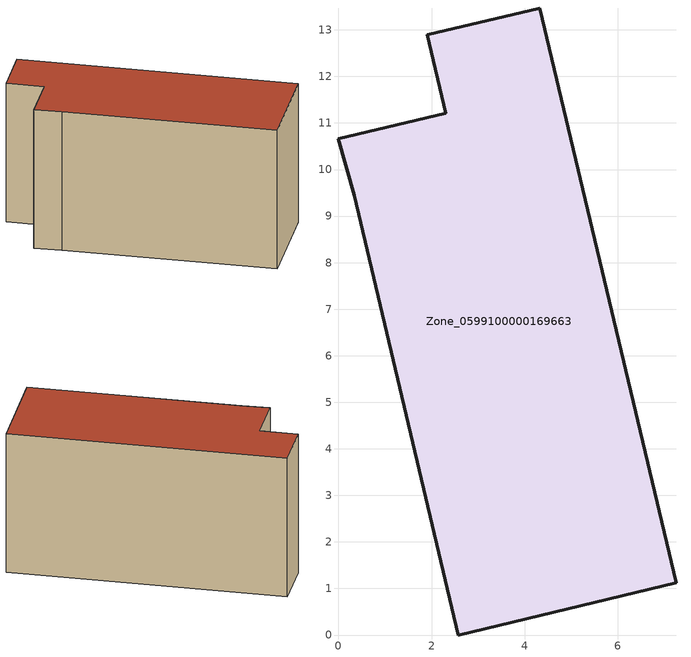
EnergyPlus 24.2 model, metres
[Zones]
Zone_0599100000169663
 floor ground (C_G): 2.3,11.21 1.9,12.89 4.32,13.47 7.25,1.12 2.57,0 0.34,9.45 0,10.66 z0
 wall outside (C_F): 2.57,0 7.25,1.12 4.32,13.47 1.9,12.89 2.3,11.21 0,10.66 0.34,9.45 2.57,0 z0:6.83
 roof outside (C_R): 1.9,12.89 2.3,11.21 0,10.66 0.34,9.45 2.57,0 7.25,1.12 4.32,13.47 z6.83
[BUILDING]
Pand.0599100000169663: North Axis=0; Terrain=City; Loads Convergence Tolerance Value=0.04; Temperature Convergence Tolerance Value=0.4; Solar Distribution=FullExterior; Maximum Number of Warmup Days=25; Minimum Number of Warmup Days=1
[Site:Location]
Rotterdam.The.Hague.AP_ZH_NLD Design_Conditions: Latitude=51.96; Longitude=4.45; Time Zone=1; Elevation=-4.5
[SITE:GROUNDTEMPERATURE:BUILDINGSURFACE]
18, 18, 18, 18, 18, 18, 18, 18, 18, 18, 18, 18
[MATERIAL] Thermal Absorptance=0.9; Solar Absorptance=0.7; Visible Absorptance=0.7
Name | Roughness | Thickness | Conductivity | Density | Specific Heat
G.TI.1975-1991 | MediumSmooth | 0.15 | 0.288461 | 540 | 1210
F.TI.1975-1991 | Rough | 0.3 | 0.230769 | 1920 | 840
R.TI.1975-1991 | MediumRough | 0.2 | 0.153846 | 1500 | 1000
[CONSTRUCTION]
C_G: G.TI.1975-1991
C_F: F.TI.1975-1991
C_R: R.TI.1975-1991
[ZONE]
Zone_0599100000169663: Type=1; Multiplier=1; Ceiling Height=Autocalculate; Volume=Autocalculate; Floor Area=autocalculate; Part of Total Floor Area=Yes
[ZONEINFILTRATION:DESIGNFLOWRATE]
Infil_Zone_0599100000169663: Zone or ZoneList or Space or SpaceList=Zone_0599100000169663; Schedule=AlwaysOn; Design Flow Rate Calculation Method=Flow/Area; Flow Rate per Floor Area=0.003; Constant Term Coefficient=1; Temperature Term Coefficient=0; Velocity Term Coefficient=0; Velocity Squared Term Coefficient=0
[HVACTEMPLATE:ZONE:IDEALLOADSAIRSYSTEM]
Zone_0599100000169663: Maximum Heating Supply Air Temperature=50; Minimum Cooling Supply Air Temperature=13; Maximum Heating Supply Air Humidity Ratio=0.0156; Minimum Cooling Supply Air Humidity Ratio=0.0077; Heating Limit=NoLimit; Cooling Limit=NoLimit; Dehumidification Control Type=ConstantSensibleHeatRatio; Cooling Sensible Heat Ratio=0.7; Dehumidification Setpoint=60; Humidification Control Type=None; Humidification Setpoint=30; Outdoor Air Method=None; Outdoor Air Flow Rate per Person=0.00944; Outdoor Air Flow Rate per Zone Floor Area=0; Outdoor Air Flow Rate per Zone=0; Demand Controlled Ventilation Type=None; Outdoor Air Economizer Type=NoEconomizer; Heat Recovery Type=None; Sensible Heat Recovery Effectiveness=0.7; Latent Heat Recovery Effectiveness=0.65
[ZONECONTROL:THERMOSTAT]
ThermostatControl_Zone_0599100000169663: Zone or ZoneList=Zone_0599100000169663; Control Type Schedule=DualSetpointControlType; Control 1=Thermostat_Zone_0599100000169663; Temperature Difference Between Cutout And Setpoint=0
[THERMOSTATSETPOINT:DUALSETPOINT]
Thermostat_Zone_0599100000169663: Heating Setpoint Temperature Schedule=HeatingSetpoint_Zone_0599100000169663; Cooling Setpoint Temperature Schedule=CoolingSetpoint_Zone_0599100000169663
[SCHEDULE:COMPACT]
HeatingSetpoint_Zone_0599100000169663: Through: 12/31, For: AllDays, Until: 24:00, 21
CoolingSetpoint_Zone_0599100000169663: Through: 12/31, For: AllDays, Until: 24:00, 24
DualSetpointControlType: Through: 12/31, For: AllDays, Until: 24:00, 4
AlwaysOn: Through: 12/31, For: AllDays, Until: 24:00, 1
